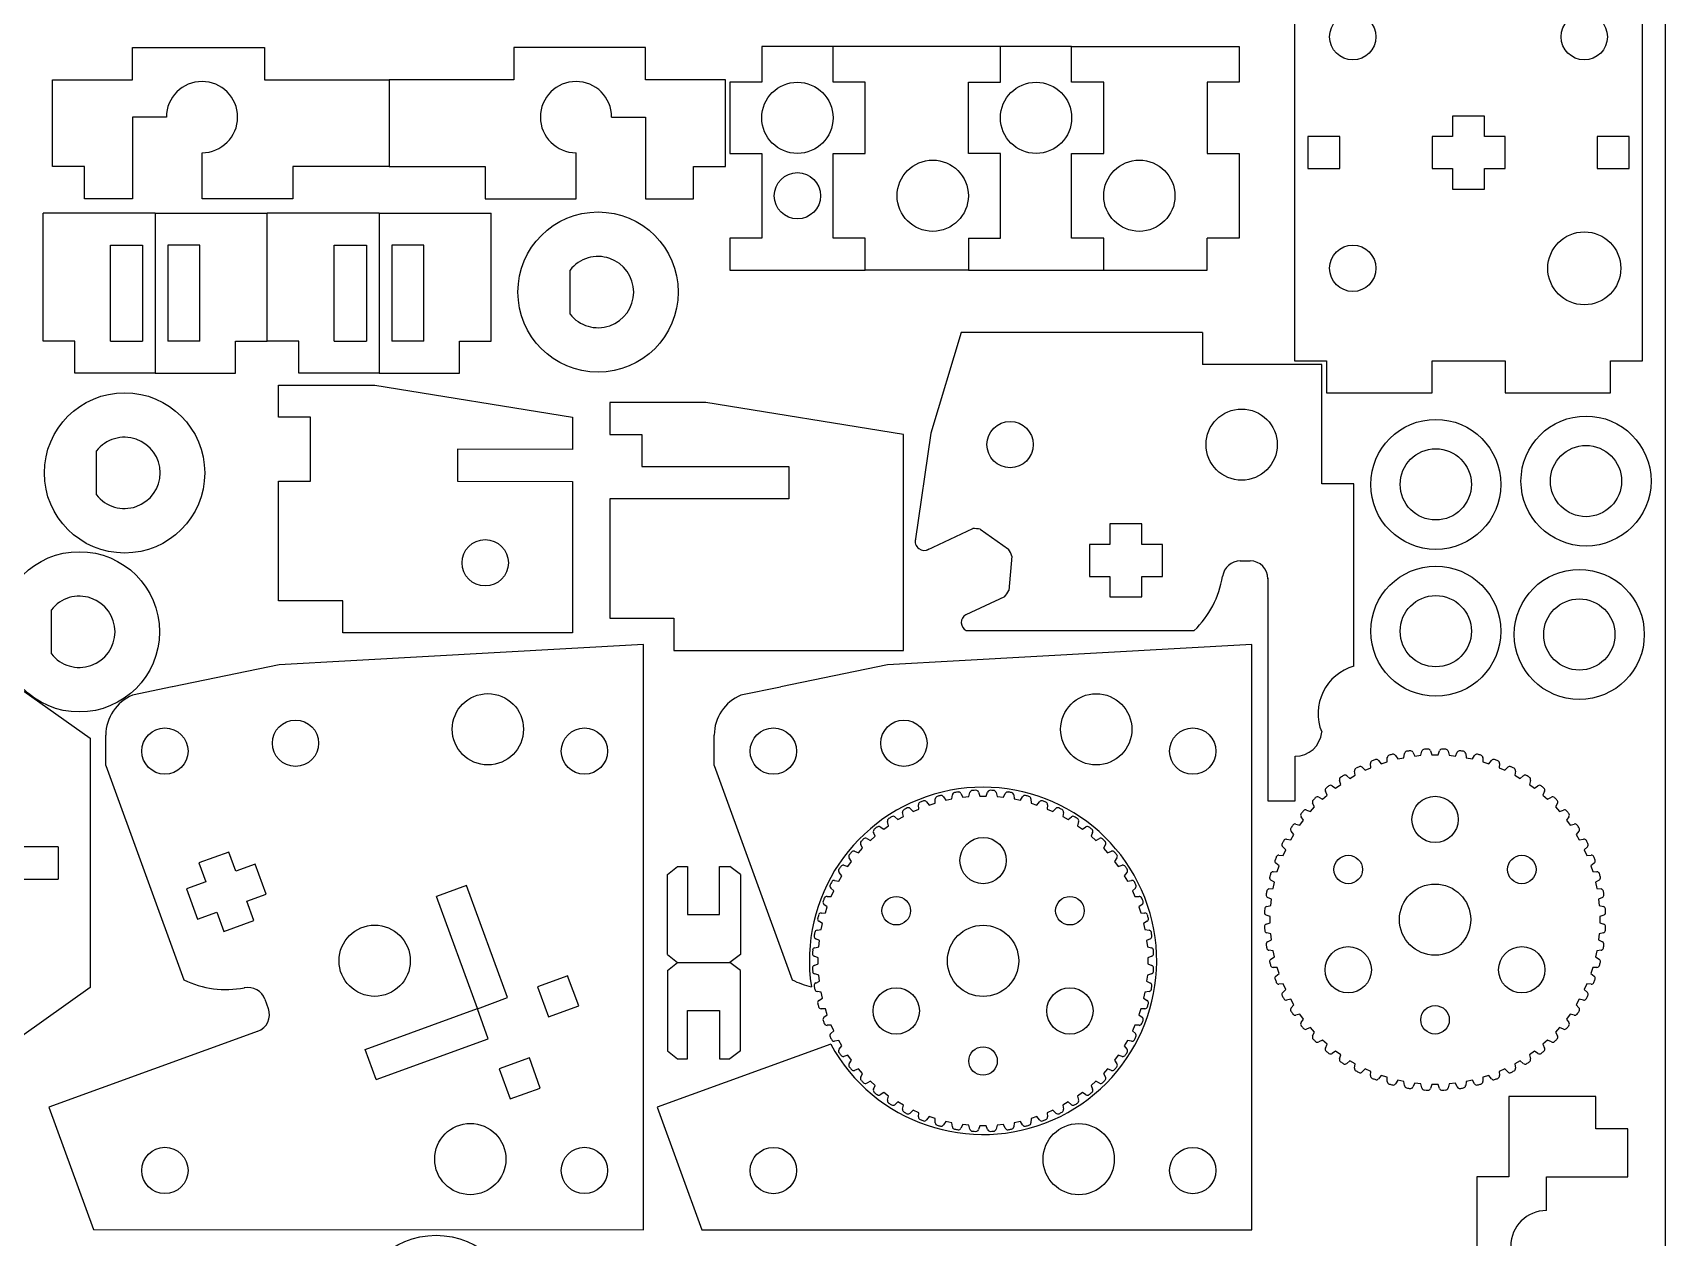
# Model space of a CAD drawing. Extents: x 0 to 9291, y 0 to 595.
# Drawn here: x 236.7 to 420, y 229.1 to 364.3 of the extents above; entities that cross this region are included whole.
import ezdxf

# ---------------------------------------------------------------- set-up
doc = ezdxf.new("R2010")
doc.units = 0
doc.layers.add('FINAL', color=8, linetype='CONTINUOUS')

msp = doc.modelspace()

# ---------------------------------------------------------------- linework, layer by layer
at = {"layer": 'FINAL', "linetype": 'CONTINUOUS'}
for p, q in [((378.35, 372.89), (378.35, 327.49)), ((417.45, 327.49), (417.45, 372.89)), ((247.87, 362.66), (262.67, 362.66)), ((247.87, 359.06), (247.87, 362.66)), ((262.67, 362.66), (262.67, 359.06)), ((305.47, 362.66), (290.67, 362.66)), ((290.67, 362.66), (290.67, 359.06)), ((305.47, 359.06), (305.47, 362.66)), ((326.53, 362.78), (318.53, 362.78)), ((318.53, 362.78), (318.53, 358.78)), ((345.33, 362.78), (326.53, 362.78)), ((326.53, 358.78), (326.53, 362.78)), ((326.53, 358.78), (326.53, 362.78)), ((353.33, 362.78), (345.33, 362.78)), ((345.33, 358.78), (345.33, 362.78)), ((353.33, 362.78), (372.13, 362.78)), ((353.33, 358.78), (353.33, 362.78)), ((353.33, 358.78), (353.33, 362.78)), ((372.13, 362.78), (372.13, 358.78)), ((238.88, 359.06), (247.87, 359.06)), ((238.88, 349.3), (238.88, 359.06)), ((262.67, 359.06), (276.67, 359.06)), ((290.67, 359.06), (276.67, 359.06)), ((276.67, 359.06), (276.67, 349.3)), ((276.67, 359.06), (276.67, 349.3)), ((314.46, 359.06), (305.47, 359.06)), ((314.46, 349.3), (314.46, 359.06)), ((318.53, 358.78), (314.93, 358.78)), ((314.93, 358.78), (314.93, 350.78)), ((330.13, 358.78), (326.53, 358.78)), ((330.13, 358.78), (326.53, 358.78)), ((330.13, 350.78), (330.13, 358.78)), ((341.73, 350.78), (341.73, 358.78)), ((341.73, 358.78), (345.33, 358.78)), ((356.93, 358.78), (353.33, 358.78)), ((356.93, 358.78), (353.33, 358.78)), ((356.93, 350.78), (356.93, 358.78)), ((372.13, 358.78), (368.53, 358.78)), ((368.53, 358.78), (368.53, 350.78)), ((247.87, 354.86), (247.87, 345.7)), ((251.67, 354.86), (247.87, 354.86)), ((301.67, 354.86), (305.47, 354.86)), ((305.47, 354.86), (305.47, 345.7)), ((396.1, 354.98), (396.1, 352.68)), ((399.7, 354.98), (396.1, 354.98)), ((399.7, 352.68), (399.7, 354.98)), ((379.85, 352.68), (379.85, 349.08)), ((383.45, 352.68), (379.85, 352.68)), ((383.45, 349.08), (383.45, 352.68)), ((393.83, 352.68), (393.83, 349.08)), ((396.1, 352.68), (393.83, 352.68)), ((402.03, 352.68), (399.7, 352.68)), ((402.03, 349.08), (402.03, 352.68)), ((415.95, 352.68), (412.35, 352.68)), ((412.35, 352.68), (412.35, 349.08)), ((415.95, 349.08), (415.95, 352.68)), ((255.67, 345.7), (255.67, 350.86)), ((297.67, 345.7), (297.67, 350.86)), ((314.93, 350.78), (318.53, 350.78)), ((318.53, 350.78), (318.53, 341.28)), ((326.53, 341.28), (326.53, 350.78)), ((326.53, 350.78), (330.13, 350.78)), ((345.33, 350.78), (341.73, 350.78)), ((345.33, 341.28), (345.33, 350.78)), ((353.33, 341.28), (353.33, 350.78)), ((353.33, 350.78), (356.93, 350.78)), ((368.53, 350.78), (372.13, 350.78)), ((372.13, 350.78), (372.13, 341.28)), ((242.48, 349.3), (238.88, 349.3)), ((242.48, 345.7), (242.48, 349.3)), ((265.87, 349.3), (265.87, 345.7)), ((276.67, 349.3), (265.87, 349.3)), ((276.67, 349.3), (287.47, 349.3)), ((287.47, 349.3), (287.47, 345.7)), ((310.86, 349.3), (314.46, 349.3)), ((310.86, 345.7), (310.86, 349.3)), ((379.85, 349.08), (383.45, 349.08)), ((393.83, 349.08), (396.1, 349.08)), ((396.1, 349.08), (396.1, 346.78)), ((399.7, 346.78), (399.7, 349.08)), ((399.7, 349.08), (402.03, 349.08)), ((412.35, 349.08), (415.95, 349.08)), ((396.1, 346.78), (399.7, 346.78)), ((247.87, 345.7), (242.48, 345.7)), ((265.87, 345.7), (255.67, 345.7)), ((287.47, 345.7), (297.67, 345.7)), ((305.47, 345.7), (310.86, 345.7)), ((237.83, 329.69), (237.83, 344.08)), ((250.4, 344.08), (237.83, 344.08)), ((250.4, 344.08), (250.4, 326.09)), ((250.4, 344.08), (250.4, 326.09)), ((250.4, 344.08), (262.98, 344.08)), ((262.98, 329.69), (262.98, 344.08)), ((262.98, 329.69), (262.98, 344.08)), ((275.55, 344.08), (262.98, 344.08)), ((275.55, 344.08), (275.55, 326.09)), ((275.55, 344.08), (275.55, 326.09)), ((275.55, 344.08), (288.13, 344.08)), ((288.13, 329.69), (288.13, 344.08)), ((318.53, 341.28), (314.93, 341.28)), ((314.93, 341.28), (314.93, 337.68)), ((330.13, 341.28), (326.53, 341.28)), ((330.13, 337.68), (330.13, 341.28)), ((341.73, 341.28), (341.73, 337.68)), ((341.73, 341.28), (345.33, 341.28)), ((356.93, 341.28), (353.33, 341.28)), ((356.93, 337.68), (356.93, 341.28)), ((372.13, 341.28), (368.53, 341.28)), ((368.53, 337.68), (368.53, 341.28)), ((245.38, 329.69), (245.38, 340.48)), ((245.38, 340.48), (248.98, 340.48)), ((248.98, 340.48), (248.98, 329.69)), ((251.82, 340.48), (251.82, 329.69)), ((255.42, 340.48), (251.82, 340.48)), ((255.42, 329.69), (255.42, 340.48)), ((270.53, 329.69), (270.53, 340.48)), ((270.53, 340.48), (274.13, 340.48)), ((274.13, 340.48), (274.13, 329.69)), ((276.97, 340.48), (276.97, 329.69)), ((280.57, 340.48), (276.97, 340.48)), ((280.57, 329.69), (280.57, 340.48)), ((297, 332.74), (297, 337.67)), ((314.93, 337.68), (330.13, 337.68)), ((341.73, 337.68), (330.13, 337.68)), ((341.73, 337.68), (356.93, 337.68)), ((356.93, 337.68), (368.53, 337.68)), ((340.93, 330.68), (337.52, 319.36)), ((368.02, 330.67), (340.93, 330.68)), ((368.02, 330.67), (368.02, 327.07)), ((241.38, 329.69), (237.83, 329.69)), ((241.38, 326.09), (241.38, 329.69)), ((245.38, 329.69), (248.98, 329.69)), ((255.42, 329.69), (251.82, 329.69)), ((259.42, 329.69), (262.98, 329.69)), ((259.42, 326.09), (259.42, 329.69)), ((266.53, 329.69), (262.98, 329.69)), ((266.53, 326.09), (266.53, 329.69)), ((270.53, 329.69), (274.13, 329.69)), ((280.57, 329.69), (276.97, 329.69)), ((284.57, 329.69), (288.13, 329.69)), ((284.57, 326.09), (284.57, 329.69)), ((381.42, 327.07), (368.02, 327.07)), ((378.35, 327.49), (381.95, 327.49)), ((381.42, 313.68), (381.42, 327.07)), ((381.95, 327.49), (381.95, 323.89)), ((393.83, 327.49), (402.03, 327.49)), ((393.83, 323.89), (393.83, 327.49)), ((402.03, 327.49), (402.03, 323.89)), ((413.85, 327.49), (417.45, 327.49)), ((413.85, 323.89), (413.85, 327.49)), ((250.4, 326.09), (241.38, 326.09)), ((248.98, 326.09), (245.38, 326.09)), ((250.4, 326.09), (259.42, 326.09)), ((251.82, 326.09), (255.42, 326.09)), ((264.27, 324.76), (275.07, 324.76)), ((264.27, 321.16), (264.27, 324.76)), ((275.55, 326.09), (266.53, 326.09)), ((274.13, 326.09), (270.53, 326.09)), ((275.07, 324.76), (297.27, 321.15)), ((275.55, 326.09), (284.57, 326.09)), ((276.97, 326.09), (280.57, 326.09)), ((312.26, 322.81), (301.46, 322.81)), ((301.46, 322.81), (301.46, 319.21)), ((334.46, 319.2), (312.26, 322.81)), ((381.95, 323.89), (393.83, 323.89)), ((402.03, 323.89), (413.85, 323.89)), ((267.87, 321.16), (264.27, 321.16)), ((267.87, 313.96), (267.87, 321.16)), ((297.27, 321.15), (297.27, 317.55)), ((301.46, 319.21), (305.06, 319.21)), ((305.06, 319.21), (305.06, 315.61)), ((334.46, 294.98), (334.46, 319.2)), ((337.52, 319.36), (335.75, 307.25)), ((243.82, 312.45), (243.82, 317.38)), ((284.37, 317.56), (284.37, 313.96)), ((297.27, 317.55), (284.37, 317.56)), ((305.06, 315.61), (321.56, 315.61)), ((321.56, 315.61), (321.56, 312.01)), ((264.27, 313.96), (267.87, 313.96)), ((264.27, 300.53), (264.27, 313.96)), ((284.37, 313.96), (297.27, 313.95)), ((297.27, 313.95), (297.27, 296.93)), ((385.02, 313.68), (381.42, 313.68)), ((385.02, 293.19), (385.02, 313.68)), ((203.66, 313.1), (243.12, 285.1)), ((321.56, 312.01), (301.46, 312.01)), ((301.46, 312.01), (301.46, 298.58)), ((337.13, 306.28), (342.24, 308.65)), ((343.07, 308.58), (346.25, 306.35)), ((361.22, 309.18), (357.62, 309.18)), ((357.62, 309.18), (357.62, 306.88)), ((361.22, 306.88), (361.22, 309.18)), ((355.35, 306.88), (355.35, 303.28)), ((357.62, 306.88), (355.35, 306.88)), ((363.55, 306.88), (361.22, 306.88)), ((363.55, 303.28), (363.55, 306.88)), ((346.62, 305.57), (346.28, 301.7)), ((372.27, 305.02), (373.37, 305.02)), ((355.35, 303.28), (357.62, 303.28)), ((357.62, 303.28), (357.62, 300.98)), ((361.22, 300.98), (361.22, 303.28)), ((361.22, 303.28), (363.55, 303.28)), ((375.37, 303.08), (375.36, 278.08)), ((345.79, 300.99), (341.46, 298.97)), ((357.62, 300.98), (361.22, 300.98)), ((238.75, 294.6), (238.75, 299.53)), ((271.47, 300.53), (264.27, 300.53)), ((271.47, 296.93), (271.47, 300.53)), ((301.46, 298.58), (308.66, 298.58)), ((308.66, 298.58), (308.66, 294.98)), ((341.49, 297.2), (367.1, 297.2)), ((297.27, 296.93), (271.47, 296.93)), ((305.26, 295.65), (272.38, 293.81)), ((305.26, 229.92), (305.26, 295.65)), ((373.58, 295.64), (340.7, 293.8)), ((373.58, 229.91), (373.58, 295.64)), ((264.33, 293.36), (252.34, 290.88)), ((272.38, 293.81), (264.33, 293.36)), ((308.66, 294.98), (334.46, 294.98)), ((340.7, 293.8), (332.65, 293.35)), ((332.65, 293.35), (320.66, 290.87)), ((252.32, 290.87), (247.87, 289.95)), ((320.64, 290.86), (316.19, 289.94)), ((243.12, 285.1), (243.12, 257.1)), ((244.87, 282.04), (244.87, 285.47)), ((313.19, 282.03), (313.19, 285.46)), ((378.42, 278.08), (378.42, 283.08)), ((387.79, 282.61), (388.08, 282.24)), ((388.08, 282.24), (388.75, 282.45)), ((388.75, 282.45), (388.76, 282.93)), ((389.7, 283.18), (389.95, 282.78)), ((389.95, 282.78), (390.63, 282.92)), ((390.63, 282.92), (390.69, 283.39)), ((391.65, 283.54), (391.85, 283.11)), ((391.85, 283.11), (392.55, 283.19)), ((392.55, 283.19), (392.66, 283.64)), ((393.62, 283.7), (393.79, 283.25)), ((393.79, 283.25), (394.48, 283.25)), ((394.48, 283.25), (394.65, 283.7)), ((395.61, 283.64), (395.72, 283.19)), ((395.72, 283.19), (396.42, 283.11)), ((396.42, 283.11), (396.62, 283.54)), ((397.58, 283.39), (397.64, 282.92)), ((397.64, 282.92), (398.33, 282.78)), ((398.33, 282.78), (398.58, 283.18)), ((399.51, 282.93), (399.52, 282.45)), ((399.52, 282.45), (400.19, 282.24)), ((400.19, 282.24), (400.48, 282.61)), ((244.86, 282.05), (253.63, 257.98)), ((313.18, 282.04), (321.95, 257.97)), ((384.22, 280.9), (384.58, 280.6)), ((384.58, 280.6), (385.18, 280.95)), ((385.18, 280.95), (385.1, 281.41)), ((385.96, 281.85), (386.29, 281.51)), ((386.29, 281.51), (386.93, 281.79)), ((386.93, 281.79), (386.89, 282.26)), ((401.38, 282.26), (401.34, 281.79)), ((401.34, 281.79), (401.98, 281.51)), ((401.98, 281.51), (402.31, 281.85)), ((403.17, 281.41), (403.09, 280.95)), ((403.09, 280.95), (403.69, 280.6)), ((403.69, 280.6), (404.05, 280.9)), ((339.87, 278.29), (339.94, 278.76)), ((340.89, 278.91), (341.1, 278.48)), ((341.79, 278.56), (341.91, 279.01)), ((342.87, 279.06), (343.03, 278.62)), ((343.73, 278.62), (343.89, 279.06)), ((344.85, 279.01), (344.97, 278.56)), ((345.66, 278.48), (345.87, 278.91)), ((346.82, 278.76), (346.89, 278.29)), ((381.49, 278.26), (382.01, 278.73)), ((382.01, 278.73), (381.83, 279.17)), ((382.58, 279.78), (382.97, 279.51)), ((382.97, 279.51), (383.54, 279.92)), ((383.54, 279.92), (383.41, 280.38)), ((404.86, 280.38), (404.73, 279.92)), ((404.73, 279.92), (405.3, 279.51)), ((405.3, 279.51), (405.69, 279.78)), ((406.44, 279.17), (406.26, 278.73)), ((406.26, 278.73), (406.78, 278.26)), ((335.21, 277.22), (335.53, 276.88)), ((335.53, 276.88), (336.17, 277.16)), ((336.17, 277.16), (336.14, 277.63)), ((337.04, 277.98), (337.33, 277.61)), ((337.33, 277.61), (337.99, 277.82)), ((337.99, 277.82), (338.01, 278.3)), ((338.94, 278.54), (339.19, 278.14)), ((339.19, 278.14), (339.87, 278.29)), ((341.1, 278.48), (341.79, 278.56)), ((343.03, 278.62), (343.73, 278.62)), ((344.97, 278.56), (345.66, 278.48)), ((346.89, 278.29), (347.57, 278.14)), ((347.57, 278.14), (347.82, 278.54)), ((348.75, 278.3), (348.77, 277.82)), ((348.77, 277.82), (349.43, 277.61)), ((349.43, 277.61), (349.72, 277.98)), ((350.62, 277.63), (350.59, 277.16)), ((350.59, 277.16), (351.23, 276.88)), ((351.23, 276.88), (351.56, 277.22)), ((375.36, 278.08), (378.42, 278.08)), ((379.71, 277.04), (380.15, 276.87)), ((380.15, 276.87), (380.61, 277.39)), ((380.61, 277.39), (380.39, 277.8)), ((381.07, 278.49), (381.49, 278.26)), ((406.78, 278.26), (407.2, 278.49)), ((407.88, 277.8), (407.66, 277.39)), ((407.66, 277.39), (408.12, 276.87)), ((408.12, 276.87), (408.56, 277.04)), ((331.83, 275.15), (332.22, 274.88)), ((332.22, 274.88), (332.78, 275.29)), ((332.78, 275.29), (332.65, 275.75)), ((333.46, 276.27), (333.82, 275.97)), ((333.82, 275.97), (334.43, 276.32)), ((334.43, 276.32), (334.35, 276.78)), ((352.42, 276.78), (352.33, 276.32)), ((352.33, 276.32), (352.94, 275.97)), ((352.94, 275.97), (353.3, 276.27)), ((354.11, 275.75), (353.98, 275.29)), ((353.98, 275.29), (354.54, 274.88)), ((354.54, 274.88), (354.93, 275.15)), ((378.5, 275.47), (378.95, 275.34)), ((378.95, 275.34), (379.37, 275.9)), ((379.37, 275.9), (379.1, 276.3)), ((409.17, 276.3), (408.9, 275.9)), ((408.9, 275.9), (409.32, 275.34)), ((409.32, 275.34), (409.77, 275.47)), ((330.32, 273.86), (330.74, 273.63)), ((330.74, 273.63), (331.25, 274.1)), ((331.25, 274.1), (331.08, 274.54)), ((355.68, 274.54), (355.51, 274.1)), ((355.51, 274.1), (356.03, 273.63)), ((356.03, 273.63), (356.44, 273.86)), ((377.47, 273.78), (377.93, 273.69)), ((377.93, 273.69), (378.28, 274.3)), ((378.28, 274.3), (377.98, 274.66)), ((410.29, 274.66), (409.99, 274.3)), ((409.99, 274.3), (410.34, 273.69)), ((410.34, 273.69), (410.8, 273.78)), ((239.52, 272.9), (221.92, 272.9)), ((239.52, 272.9), (239.52, 269.3)), ((258.7, 272.33), (255.31, 271.1)), ((259.47, 270.2), (258.7, 272.33)), ((328.61, 271.27), (328.35, 271.67)), ((328.95, 272.41), (329.39, 272.24)), ((329.39, 272.24), (329.86, 272.76)), ((329.86, 272.76), (329.64, 273.17)), ((357.12, 273.17), (356.9, 272.76)), ((356.9, 272.76), (357.37, 272.24)), ((357.37, 272.24), (357.81, 272.41)), ((358.41, 271.67), (358.15, 271.27)), ((376.61, 271.98), (377.08, 271.95)), ((377.37, 272.59), (377.03, 272.92)), ((377.08, 271.95), (377.37, 272.59)), ((411.24, 272.92), (410.9, 272.59)), ((410.9, 272.59), (411.19, 271.95)), ((411.19, 271.95), (411.66, 271.98)), ((255.31, 271.1), (256.09, 268.97)), ((261.64, 270.98), (259.47, 270.2)), ((262.87, 267.6), (261.64, 270.98)), ((307.93, 269.81), (309.06, 270.71)), ((307.93, 260.81), (307.93, 269.81)), ((309.06, 270.71), (310.2, 270.71)), ((310.2, 270.71), (310.2, 265.31)), ((313.8, 265.31), (313.8, 270.71)), ((313.8, 270.71), (314.96, 270.71)), ((316.13, 269.81), (314.96, 270.71)), ((316.13, 269.81), (316.13, 260.81)), ((327.18, 269.06), (327.53, 269.67)), ((327.53, 269.67), (327.22, 270.03)), ((327.75, 270.84), (328.2, 270.71)), ((328.2, 270.71), (328.61, 271.27)), ((358.15, 271.27), (358.56, 270.71)), ((358.56, 270.71), (359.01, 270.84)), ((359.54, 270.03), (359.24, 269.67)), ((359.24, 269.67), (359.59, 269.06)), ((375.95, 270.11), (376.42, 270.13)), ((376.64, 270.79), (376.27, 271.08)), ((376.42, 270.13), (376.64, 270.79)), ((412, 271.08), (411.63, 270.79)), ((411.63, 270.79), (411.85, 270.13)), ((411.85, 270.13), (412.32, 270.11)), ((221.92, 269.3), (239.52, 269.3)), ((256.09, 268.97), (253.93, 268.18)), ((253.93, 268.18), (255.16, 264.8)), ((285.39, 268.56), (282.01, 267.33)), ((289.97, 255.98), (285.39, 268.56)), ((326.61, 267.96), (326.27, 268.29)), ((326.33, 267.32), (326.61, 267.96)), ((326.71, 269.15), (327.18, 269.06)), ((359.59, 269.06), (360.05, 269.15)), ((360.49, 268.29), (360.15, 267.96)), ((360.15, 267.96), (360.43, 267.32)), ((375.49, 268.18), (375.96, 268.25)), ((376.1, 268.93), (375.7, 269.18)), ((375.96, 268.25), (376.1, 268.93)), ((412.57, 269.18), (412.17, 268.93)), ((412.17, 268.93), (412.31, 268.25)), ((412.31, 268.25), (412.78, 268.18)), ((260.71, 266.81), (262.87, 267.6)), ((261.5, 264.63), (260.71, 266.81)), ((286.59, 254.75), (282.01, 267.33)), ((316.13, 267.11), (316.13, 263.51)), ((325.88, 266.16), (325.51, 266.45)), ((325.67, 265.5), (325.88, 266.16)), ((325.86, 267.35), (326.33, 267.32)), ((360.43, 267.32), (360.9, 267.35)), ((361.25, 266.45), (360.88, 266.16)), ((360.88, 266.16), (361.09, 265.5)), ((375.23, 266.22), (375.69, 266.33)), ((375.76, 267.02), (375.34, 267.23)), ((375.69, 266.33), (375.76, 267.02)), ((412.93, 267.23), (412.51, 267.02)), ((412.51, 267.02), (412.58, 266.33)), ((412.58, 266.33), (413.04, 266.22)), ((255.16, 264.8), (257.32, 265.58)), ((257.32, 265.58), (258.12, 263.39)), ((258.12, 263.39), (261.5, 264.63)), ((310.2, 265.31), (313.8, 265.31)), ((325.35, 264.3), (324.95, 264.55)), ((325.2, 265.48), (325.67, 265.5)), ((325.2, 263.62), (325.35, 264.3)), ((361.09, 265.5), (361.56, 265.48)), ((361.81, 264.55), (361.41, 264.3)), ((361.41, 264.3), (361.56, 263.62)), ((375.62, 265.09), (375.18, 265.25)), ((375.18, 264.23), (375.62, 264.39)), ((375.62, 264.39), (375.62, 265.09)), ((413.09, 265.25), (412.65, 265.09)), ((412.65, 265.09), (412.65, 264.39)), ((412.65, 264.39), (413.09, 264.23)), ((325.01, 262.39), (324.59, 262.6)), ((324.74, 263.55), (325.2, 263.62)), ((324.94, 261.7), (325.01, 262.39)), ((361.56, 263.62), (362.03, 263.55)), ((362.18, 262.6), (361.75, 262.39)), ((361.75, 262.39), (361.83, 261.7)), ((375.69, 263.15), (375.23, 263.27)), ((375.34, 262.25), (375.76, 262.46)), ((375.76, 262.46), (375.69, 263.15)), ((412.58, 263.15), (412.51, 262.46)), ((412.51, 262.46), (412.93, 262.25)), ((413.04, 263.27), (412.58, 263.15)), ((307.93, 260.81), (309.06, 259.91)), ((316.13, 260.81), (314.96, 259.91)), ((324.87, 260.46), (324.43, 260.62)), ((324.48, 261.59), (324.94, 261.7)), ((324.87, 259.76), (324.87, 260.46)), ((361.83, 261.7), (362.28, 261.59)), ((362.33, 260.62), (361.89, 260.46)), ((361.89, 260.46), (361.89, 259.76)), ((375.96, 261.24), (375.49, 261.3)), ((375.7, 260.3), (376.1, 260.55)), ((376.1, 260.55), (375.96, 261.24)), ((412.31, 261.24), (412.17, 260.55)), ((412.17, 260.55), (412.57, 260.3)), ((412.78, 261.3), (412.31, 261.24)), ((307.93, 259.01), (309.06, 259.91)), ((307.93, 259.01), (307.93, 250.02)), ((309.06, 259.91), (314.96, 259.91)), ((309.06, 259.91), (314.96, 259.91)), ((316.13, 259.01), (314.96, 259.91)), ((316.13, 250.02), (316.13, 259.01)), ((324.43, 259.6), (324.87, 259.76)), ((324.94, 258.52), (324.48, 258.64)), ((325.01, 257.83), (324.94, 258.52)), ((361.83, 258.52), (361.75, 257.83)), ((362.28, 258.64), (361.83, 258.52)), ((361.89, 259.76), (362.33, 259.6)), ((376.42, 259.35), (375.95, 259.37)), ((376.27, 258.4), (376.64, 258.69)), ((376.64, 258.69), (376.42, 259.35)), ((411.85, 259.35), (411.63, 258.69)), ((411.63, 258.69), (412, 258.4)), ((412.32, 259.37), (411.85, 259.35)), ((243.12, 257.1), (203.62, 229.1)), ((296.74, 258.44), (293.35, 257.21)), ((293.35, 257.21), (294.58, 253.83)), ((297.97, 255.06), (296.73, 258.44)), ((324.59, 257.62), (325.01, 257.83)), ((361.75, 257.83), (362.18, 257.62)), ((377.08, 257.53), (376.61, 257.5)), ((377.03, 256.57), (377.37, 256.89)), ((377.37, 256.89), (377.08, 257.53)), ((411.19, 257.53), (410.9, 256.89)), ((410.9, 256.89), (411.24, 256.57)), ((411.66, 257.5), (411.19, 257.53)), ((262.74, 255.79), (263.11, 254.77)), ((286.59, 254.74), (289.97, 255.98)), ((294.58, 253.83), (297.97, 255.06)), ((316.13, 252.72), (316.13, 256.32)), ((325.2, 256.6), (324.74, 256.67)), ((324.95, 255.67), (325.35, 255.92)), ((325.35, 255.92), (325.2, 256.6)), ((361.56, 256.6), (361.41, 255.92)), ((361.41, 255.92), (361.81, 255.67)), ((362.03, 256.67), (361.56, 256.6)), ((377.93, 255.79), (377.47, 255.71)), ((378.28, 255.18), (377.93, 255.79)), ((377.98, 254.82), (378.28, 255.18)), ((410.34, 255.79), (409.99, 255.18)), ((409.99, 255.18), (410.29, 254.82)), ((410.8, 255.71), (410.34, 255.79)), ((274.01, 250.16), (286.59, 254.75)), ((287.82, 251.36), (286.59, 254.74)), ((310.2, 254.52), (313.8, 254.52)), ((310.2, 249.12), (310.2, 254.52)), ((313.8, 254.52), (313.8, 249.12)), ((325.67, 254.72), (325.2, 254.74)), ((325.51, 253.77), (325.88, 254.06)), ((325.88, 254.06), (325.67, 254.72)), ((361.09, 254.72), (360.88, 254.06)), ((360.88, 254.06), (361.25, 253.77)), ((361.56, 254.74), (361.09, 254.72)), ((378.95, 254.14), (378.5, 254.01)), ((379.37, 253.58), (378.95, 254.14)), ((379.1, 253.19), (379.37, 253.58)), ((409.32, 254.14), (408.9, 253.58)), ((408.9, 253.58), (409.17, 253.19)), ((409.77, 254.01), (409.32, 254.14)), ((261.97, 252.22), (238.48, 243.68)), ((275.24, 246.78), (287.82, 251.36)), ((326.33, 252.9), (325.86, 252.87)), ((326.27, 251.94), (326.61, 252.26)), ((326.61, 252.26), (326.33, 252.9)), ((360.43, 252.9), (360.15, 252.26)), ((360.15, 252.26), (360.49, 251.94)), ((360.9, 252.87), (360.43, 252.9)), ((380.15, 252.62), (379.71, 252.44)), ((380.61, 252.1), (380.15, 252.62)), ((380.39, 251.68), (380.61, 252.1)), ((381.49, 251.22), (381.07, 251)), ((382.01, 250.75), (381.49, 251.22)), ((406.78, 251.22), (406.26, 250.75)), ((407.2, 251), (406.78, 251.22)), ((408.12, 252.62), (407.66, 252.1)), ((407.66, 252.1), (407.88, 251.68)), ((408.56, 252.44), (408.12, 252.62)), ((275.24, 246.78), (274.01, 250.16)), ((326.27, 250.75), (306.8, 243.67)), ((307.93, 250.02), (309.06, 249.12)), ((316.13, 250.02), (314.96, 249.12)), ((327.18, 251.16), (326.71, 251.08)), ((327.53, 250.55), (327.18, 251.16)), ((327.22, 250.19), (327.53, 250.55)), ((328.2, 249.51), (327.75, 249.38)), ((328.61, 248.95), (328.2, 249.51)), ((358.56, 249.51), (358.15, 248.95)), ((359.01, 249.38), (358.56, 249.51)), ((359.59, 251.16), (359.24, 250.55)), ((359.24, 250.55), (359.54, 250.19)), ((360.05, 251.08), (359.59, 251.16)), ((381.83, 250.32), (382.01, 250.75)), ((382.97, 249.97), (382.58, 249.71)), ((383.54, 249.56), (382.97, 249.97)), ((383.41, 249.11), (383.54, 249.56)), ((405.3, 249.97), (404.73, 249.56)), ((404.73, 249.56), (404.86, 249.11)), ((405.69, 249.71), (405.3, 249.97)), ((406.26, 250.75), (406.44, 250.32)), ((292.43, 249.21), (289.05, 247.98)), ((289.05, 247.98), (290.28, 244.6)), ((293.66, 245.83), (292.43, 249.21)), ((309.06, 249.12), (310.2, 249.12)), ((313.8, 249.12), (314.96, 249.12)), ((328.35, 248.56), (328.61, 248.95)), ((329.39, 247.99), (328.95, 247.81)), ((329.86, 247.47), (329.39, 247.99)), ((357.37, 247.99), (356.9, 247.47)), ((357.81, 247.81), (357.37, 247.99)), ((358.15, 248.95), (358.41, 248.56)), ((384.58, 248.89), (384.22, 248.58)), ((385.18, 248.54), (384.58, 248.89)), ((385.1, 248.07), (385.18, 248.54)), ((386.29, 247.97), (385.96, 247.64)), ((386.93, 247.69), (386.29, 247.97)), ((386.89, 247.22), (386.93, 247.69)), ((401.98, 247.97), (401.34, 247.69)), ((401.34, 247.69), (401.38, 247.22)), ((402.31, 247.64), (401.98, 247.97)), ((403.69, 248.89), (403.09, 248.54)), ((403.09, 248.54), (403.17, 248.07)), ((404.05, 248.58), (403.69, 248.89)), ((290.28, 244.6), (293.66, 245.83)), ((329.64, 247.05), (329.86, 247.47)), ((330.74, 246.59), (330.32, 246.37)), ((331.25, 246.12), (330.74, 246.59)), ((331.08, 245.69), (331.25, 246.12)), ((356.03, 246.59), (355.51, 246.12)), ((355.51, 246.12), (355.68, 245.69)), ((356.44, 246.37), (356.03, 246.59)), ((356.9, 247.47), (357.12, 247.05)), ((388.08, 247.25), (387.79, 246.87)), ((388.75, 247.03), (388.08, 247.25)), ((388.76, 246.56), (388.75, 247.03)), ((389.95, 246.71), (389.7, 246.31)), ((390.63, 246.56), (389.95, 246.71)), ((390.69, 246.1), (390.63, 246.56)), ((391.85, 246.37), (391.65, 245.95)), ((392.55, 246.3), (391.85, 246.37)), ((392.66, 245.84), (392.55, 246.3)), ((393.79, 246.23), (393.62, 245.79)), ((394.48, 246.23), (393.79, 246.23)), ((394.65, 245.79), (394.48, 246.23)), ((395.72, 246.3), (395.61, 245.84)), ((396.42, 246.37), (395.72, 246.3)), ((396.62, 245.95), (396.42, 246.37)), ((397.64, 246.56), (397.58, 246.1)), ((398.33, 246.71), (397.64, 246.56)), ((398.58, 246.31), (398.33, 246.71)), ((399.52, 247.03), (399.51, 246.56)), ((400.19, 247.25), (399.52, 247.03)), ((400.48, 246.87), (400.19, 247.25)), ((332.22, 245.34), (331.83, 245.08)), ((332.78, 244.93), (332.22, 245.34)), ((332.65, 244.48), (332.78, 244.93)), ((333.82, 244.26), (333.46, 243.95)), ((334.43, 243.91), (333.82, 244.26)), ((334.35, 243.44), (334.43, 243.91)), ((352.94, 244.26), (352.33, 243.91)), ((352.33, 243.91), (352.42, 243.44)), ((353.3, 243.95), (352.94, 244.26)), ((354.54, 245.34), (353.98, 244.93)), ((353.98, 244.93), (354.11, 244.48)), ((354.93, 245.08), (354.54, 245.34)), ((402.44, 244.86), (402.44, 235.87)), ((412.2, 244.86), (402.44, 244.86)), ((412.2, 241.26), (412.2, 244.86)), ((238.48, 243.68), (243.48, 229.93)), ((306.8, 243.67), (311.8, 229.92)), ((335.53, 243.34), (335.21, 243)), ((336.17, 243.06), (335.53, 243.34)), ((336.14, 242.59), (336.17, 243.06)), ((337.33, 242.62), (337.04, 242.24)), ((337.99, 242.4), (337.33, 242.62)), ((338.01, 241.93), (337.99, 242.4)), ((339.19, 242.08), (338.94, 241.68)), ((339.87, 241.93), (339.19, 242.08)), ((347.57, 242.08), (346.89, 241.93)), ((347.82, 241.68), (347.57, 242.08)), ((348.77, 242.4), (348.75, 241.93)), ((349.43, 242.62), (348.77, 242.4)), ((349.72, 242.24), (349.43, 242.62)), ((351.23, 243.34), (350.59, 243.06)), ((350.59, 243.06), (350.62, 242.59)), ((351.56, 243), (351.23, 243.34)), ((339.94, 241.47), (339.87, 241.93)), ((341.1, 241.74), (340.89, 241.32)), ((341.79, 241.67), (341.1, 241.74)), ((341.91, 241.21), (341.79, 241.67)), ((343.03, 241.6), (342.87, 241.16)), ((343.73, 241.6), (343.03, 241.6)), ((343.89, 241.16), (343.73, 241.6)), ((344.97, 241.67), (344.85, 241.21)), ((345.66, 241.74), (344.97, 241.67)), ((345.87, 241.32), (345.66, 241.74)), ((346.89, 241.93), (346.82, 241.47)), ((415.8, 241.26), (412.2, 241.26)), ((415.8, 235.87), (415.8, 241.26)), ((402.44, 235.87), (398.84, 235.87)), ((398.84, 235.87), (398.84, 221.07)), ((406.64, 235.87), (415.8, 235.87)), ((406.64, 232.07), (406.64, 235.87)), ((243.48, 229.93), (305.26, 229.92)), ((311.8, 229.92), (373.58, 229.91))]:
    msp.add_line(p, q, dxfattribs=at)
at = {"layer": 'FINAL'}
msp.add_lwpolyline([(0, 0), (420, 0), (420, 595), (0, 595)], close=True, dxfattribs=at)
at = {"layer": 'FINAL', "linetype": 'CONTINUOUS'}
for centre, radius in [((384.9, 363.88), 2.6), ((410.9, 363.88), 2.6), ((322.53, 354.78), 4), ((349.33, 354.78), 4), ((322.53, 346.03), 2.6), ((337.73, 346.03), 4), ((360.93, 346.03), 4), ((410.9, 337.88), 4.1), ((384.9, 337.88), 2.6), ((372.42, 318.08), 4), ((346.42, 318.08), 2.6), ((287.47, 304.81), 2.6), ((287.77, 286.12), 4), ((356.09, 286.11), 4), ((251.51, 283.67), 2.6), ((266.17, 284.55), 2.6), ((298.61, 283.67), 2.6), ((319.83, 283.66), 2.6), ((334.49, 284.54), 2.6), ((366.93, 283.66), 2.6), ((394.14, 276), 2.6), ((343.38, 271.37), 2.6), ((384.39, 270.37), 1.6), ((403.88, 270.37), 1.6), ((394.14, 264.74), 4), ((333.63, 265.74), 1.6), ((353.13, 265.74), 1.6), ((275.06, 260.12), 4), ((343.38, 260.11), 4), ((384.39, 259.11), 2.6), ((403.88, 259.11), 2.6), ((333.63, 254.48), 2.6), ((353.13, 254.48), 2.6), ((394.14, 253.49), 1.6), ((343.38, 248.86), 1.6), ((285.8, 237.85), 4), ((354.12, 237.84), 4), ((251.51, 236.57), 2.6), ((298.61, 236.57), 2.6), ((319.83, 236.56), 2.6), ((366.93, 236.56), 2.6)]:
    msp.add_circle(centre, radius, dxfattribs=at)
at = {"layer": 'FINAL'}
for centre, radius in [((300.15, 335.21), 9), ((246.97, 314.91), 9), ((394.22, 313.62), 7.3), ((411.09, 313.99), 7.3), ((394.22, 313.62), 4), ((411.09, 313.99), 4), ((241.9, 297.06), 9), ((394.22, 297.13), 7.3), ((410.34, 296.76), 7.3), ((394.22, 297.13), 4), ((410.34, 296.76), 4), ((281.95, 220.29), 9)]:
    msp.add_circle(centre, radius, dxfattribs=at)
at = {"layer": 'FINAL', "linetype": 'CONTINUOUS'}
for centre, radius, start, end in [((255.67, 354.86), 4, 270, 180), ((297.67, 354.86), 4, 0, 270), ((300.15, 335.21), 4, 218.0475, 141.9525), ((246.97, 314.91), 4, 218.0475, 141.9525), ((342.24, 304), 4.65, 79.6899, 90.2453), ((336.77, 307.23), 1.02, 164.6132, 302.8281), ((342.24, 304), 4.65, 19.6654, 30.3101), ((372.27, 303.02), 2, 90, 172.6317), ((373.37, 303.02), 2, 0, 90), ((359.42, 305.08), 11, 314.294, 350.601), ((241.9, 297.06), 4, 218.0475, 141.9525), ((342.24, 304), 4.65, 319.7059, 330.3347), ((341.94, 298.1), 1, 118.6658, 243.8972), ((386.5, 287.89), 5.5, 105.6165, 202.16), ((249.73, 285.46), 4.86, 112.4073, 179.8985), ((318.05, 285.45), 4.86, 112.4073, 179.8985), ((378.42, 286.08), 3, 270, 354.6865), ((387.2, 282.29), 0.305, 111.5791, 184), ((394.14, 264.74), 19.17, 110.4209, 111.5791), ((387.55, 282.42), 0.305, 38, 110.4209), ((389.07, 282.91), 0.305, 105.5791, 178), ((394.14, 264.74), 19.17, 104.4209, 105.5791), ((389.44, 283.01), 0.305, 32, 104.4209), ((391, 283.34), 0.305, 99.5791, 172), ((394.14, 264.74), 19.17, 98.4209, 99.5791), ((391.37, 283.4), 0.305, 26, 98.4209), ((392.96, 283.57), 0.305, 93.5791, 166), ((394.14, 264.74), 19.17, 92.4209, 93.5791), ((393.34, 283.59), 0.305, 20, 92.4209), ((394.93, 283.59), 0.305, 87.5791, 160), ((394.14, 264.74), 19.17, 86.4209, 87.5791), ((395.31, 283.57), 0.305, 14, 86.4209), ((396.9, 283.4), 0.305, 81.5791, 154), ((394.14, 264.74), 19.17, 80.4209, 81.5791), ((397.27, 283.34), 0.305, 8, 80.4209), ((398.83, 283.01), 0.305, 75.5791, 148), ((394.14, 264.74), 19.17, 74.4209, 75.5791), ((399.2, 282.91), 0.305, 2, 74.4209), ((400.72, 282.42), 0.305, 69.5791, 142), ((394.14, 264.74), 19.17, 68.4209, 69.5791), ((401.07, 282.29), 0.305, 356, 68.4209), ((383.7, 280.46), 0.305, 123.5791, 196), ((394.14, 264.74), 19.17, 122.4209, 123.5791), ((384.02, 280.67), 0.305, 50, 122.4209), ((385.4, 281.46), 0.305, 117.5791, 190), ((394.14, 264.74), 19.17, 116.4209, 117.5791), ((385.74, 281.64), 0.305, 44, 116.4209), ((402.53, 281.64), 0.305, 63.5791, 136), ((394.14, 264.74), 19.17, 62.4209, 63.5791), ((402.87, 281.46), 0.305, 350, 62.4209), ((404.25, 280.67), 0.305, 57.5791, 130), ((394.14, 264.74), 19.17, 56.4209, 57.5791), ((404.57, 280.46), 0.305, 344, 56.4209), ((343.38, 260.11), 19.5, 208.6831, 188.597), ((340.24, 278.71), 0.305, 99.5791, 172), ((343.38, 260.11), 19.17, 98.4209, 99.5791), ((340.62, 278.77), 0.305, 26, 98.4209), ((342.2, 278.94), 0.305, 93.5791, 166), ((343.38, 260.11), 19.17, 92.4209, 93.5791), ((342.58, 278.96), 0.305, 20, 92.4209), ((344.18, 278.96), 0.305, 87.5791, 160), ((343.38, 260.11), 19.17, 86.4209, 87.5791), ((344.56, 278.94), 0.305, 14, 86.4209), ((346.14, 278.77), 0.305, 81.5791, 154), ((343.38, 260.11), 19.17, 80.4209, 81.5791), ((346.52, 278.71), 0.305, 8, 80.4209), ((382.11, 279.28), 0.305, 129.5791, 202), ((394.14, 264.74), 19.17, 128.4209, 129.5791), ((382.41, 279.52), 0.305, 56, 128.4209), ((405.86, 279.52), 0.305, 51.5791, 124), ((394.14, 264.74), 19.17, 50.4209, 51.5791), ((406.16, 279.28), 0.305, 338, 50.4209), ((334.65, 276.83), 0.305, 117.5791, 190), ((343.38, 260.11), 19.17, 116.4209, 117.5791), ((334.99, 277.01), 0.305, 44, 116.4209), ((336.44, 277.66), 0.305, 111.5791, 184), ((343.38, 260.11), 19.17, 110.4209, 111.5791), ((336.8, 277.79), 0.305, 38, 110.4209), ((338.31, 278.28), 0.305, 105.5791, 178), ((343.38, 260.11), 19.17, 104.4209, 105.5791), ((338.68, 278.38), 0.305, 32, 104.4209), ((348.08, 278.38), 0.305, 75.5791, 148), ((343.38, 260.11), 19.17, 74.4209, 75.5791), ((348.45, 278.28), 0.305, 2, 74.4209), ((349.96, 277.79), 0.305, 69.5791, 142), ((343.38, 260.11), 19.17, 68.4209, 69.5791), ((350.32, 277.66), 0.305, 356, 68.4209), ((351.78, 277.01), 0.305, 63.5791, 136), ((343.38, 260.11), 19.17, 62.4209, 63.5791), ((352.12, 276.83), 0.305, 350, 62.4209), ((394.14, 264.74), 19.17, 140.4209, 141.5791), ((379.59, 276.76), 0.305, 68, 140.4209), ((380.66, 277.95), 0.305, 135.5791, 208), ((394.14, 264.74), 19.17, 134.4209, 135.5791), ((380.93, 278.22), 0.305, 62, 134.4209), ((407.34, 278.22), 0.305, 45.5791, 118), ((394.14, 264.74), 19.17, 44.4209, 45.5791), ((407.61, 277.95), 0.305, 332, 44.4209), ((408.68, 276.76), 0.305, 39.5791, 112), ((394.14, 264.74), 19.17, 38.4209, 39.5791), ((343.38, 260.11), 19.17, 128.4209, 129.5791), ((331.66, 274.89), 0.305, 56, 128.4209), ((332.95, 275.83), 0.305, 123.5791, 196), ((343.38, 260.11), 19.17, 122.4209, 123.5791), ((333.27, 276.04), 0.305, 50, 122.4209), ((353.5, 276.04), 0.305, 57.5791, 130), ((343.38, 260.11), 19.17, 56.4209, 57.5791), ((353.82, 275.83), 0.305, 344, 56.4209), ((355.11, 274.89), 0.305, 51.5791, 124), ((343.38, 260.11), 19.17, 50.4209, 51.5791), ((394.14, 264.74), 19.17, 146.4209, 147.5791), ((378.42, 275.18), 0.305, 74, 146.4209), ((379.35, 276.47), 0.305, 141.5791, 214), ((408.92, 276.47), 0.305, 326, 38.4209), ((409.85, 275.18), 0.305, 33.5791, 106), ((394.14, 264.74), 19.17, 32.4209, 33.5791), ((329.91, 273.32), 0.305, 135.5791, 208), ((343.38, 260.11), 19.17, 134.4209, 135.5791), ((330.18, 273.59), 0.305, 62, 134.4209), ((331.36, 274.65), 0.305, 129.5791, 202), ((355.4, 274.65), 0.305, 338, 50.4209), ((356.59, 273.59), 0.305, 45.5791, 118), ((343.38, 260.11), 19.17, 44.4209, 45.5791), ((356.86, 273.32), 0.305, 332, 44.4209), ((377.24, 273.14), 0.305, 153.5791, 226), ((394.14, 264.74), 19.17, 152.4209, 153.5791), ((377.41, 273.48), 0.305, 80, 152.4209), ((378.21, 274.86), 0.305, 147.5791, 220), ((410.06, 274.86), 0.305, 320, 32.4209), ((410.86, 273.48), 0.305, 27.5791, 100), ((394.14, 264.74), 19.17, 26.4209, 27.5791), ((411.03, 273.14), 0.305, 314, 26.4209), ((328.6, 271.84), 0.305, 141.5791, 214), ((343.38, 260.11), 19.17, 140.4209, 141.5791), ((328.84, 272.13), 0.305, 68, 140.4209), ((357.92, 272.13), 0.305, 39.5791, 112), ((343.38, 260.11), 19.17, 38.4209, 39.5791), ((358.16, 271.84), 0.305, 326, 38.4209), ((376.45, 271.32), 0.305, 159.5791, 232), ((394.14, 264.74), 19.17, 158.4209, 159.5791), ((376.59, 271.68), 0.305, 86, 158.4209), ((411.68, 271.68), 0.305, 21.5791, 94), ((394.14, 264.74), 19.17, 20.4209, 21.5791), ((411.82, 271.32), 0.305, 308, 20.4209), ((327.46, 270.23), 0.305, 147.5791, 220), ((343.38, 260.11), 19.17, 146.4209, 147.5791), ((327.66, 270.55), 0.305, 74, 146.4209), ((359.1, 270.55), 0.305, 33.5791, 106), ((343.38, 260.11), 19.17, 32.4209, 33.5791), ((359.31, 270.23), 0.305, 320, 32.4209), ((394.14, 264.74), 19.17, 164.4209, 165.5791), ((375.96, 269.81), 0.305, 92, 164.4209), ((412.31, 269.81), 0.305, 15.5791, 88), ((394.14, 264.74), 19.17, 14.4209, 15.5791), ((326.49, 268.51), 0.305, 153.5791, 226), ((343.38, 260.11), 19.17, 152.4209, 153.5791), ((326.66, 268.85), 0.305, 80, 152.4209), ((360.1, 268.85), 0.305, 27.5791, 100), ((343.38, 260.11), 19.17, 26.4209, 27.5791), ((360.28, 268.51), 0.305, 314, 26.4209), ((394.14, 264.74), 19.17, 170.4209, 171.5791), ((375.53, 267.88), 0.305, 98, 170.4209), ((375.86, 269.44), 0.305, 165.5791, 238), ((412.41, 269.44), 0.305, 302, 14.4209), ((412.74, 267.88), 0.305, 9.5791, 82), ((394.14, 264.74), 19.17, 8.4209, 9.5791), ((325.7, 266.69), 0.305, 159.5791, 232), ((343.38, 260.11), 19.17, 158.4209, 159.5791), ((325.84, 267.05), 0.305, 86, 158.4209), ((360.92, 267.05), 0.305, 21.5791, 94), ((343.38, 260.11), 19.17, 20.4209, 21.5791), ((361.06, 266.69), 0.305, 308, 20.4209), ((394.14, 264.74), 19.17, 176.4209, 177.5791), ((375.31, 265.92), 0.305, 104, 176.4209), ((375.47, 267.5), 0.305, 171.5791, 244), ((412.8, 267.5), 0.305, 296, 8.4209), ((412.96, 265.92), 0.305, 3.5791, 76), ((394.14, 264.74), 19.17, 2.4209, 3.5791), ((325.11, 264.81), 0.305, 165.5791, 238), ((343.38, 260.11), 19.17, 164.4209, 165.5791), ((325.21, 265.18), 0.305, 92, 164.4209), ((361.55, 265.18), 0.305, 15.5791, 88), ((361.65, 264.81), 0.305, 302, 14.4209), ((343.38, 260.11), 19.17, 14.4209, 15.5791), ((375.29, 265.54), 0.305, 177.5791, 250), ((375.29, 263.95), 0.305, 110, 182.4209), ((412.98, 265.54), 0.305, 290, 2.4209), ((412.98, 263.95), 0.305, 357.5791, 70), ((324.72, 262.87), 0.305, 171.5791, 244), ((343.38, 260.11), 19.17, 170.4209, 171.5791), ((324.78, 263.25), 0.305, 98, 170.4209), ((361.98, 263.25), 0.305, 9.5791, 82), ((362.04, 262.87), 0.305, 296, 8.4209), ((343.38, 260.11), 19.17, 8.4209, 9.5791), ((394.14, 264.74), 19.17, 182.4209, 183.5791), ((375.31, 263.56), 0.305, 183.5791, 256), ((375.47, 261.98), 0.305, 116, 188.4209), ((412.8, 261.98), 0.305, 351.5791, 64), ((412.96, 263.56), 0.305, 284, 356.4209), ((394.14, 264.74), 19.17, 356.4209, 357.5791), ((343.38, 260.11), 19.17, 176.4209, 177.5791), ((324.53, 260.91), 0.305, 177.5791, 250), ((324.55, 261.29), 0.305, 104, 176.4209), ((362.21, 261.29), 0.305, 3.5791, 76), ((362.23, 260.91), 0.305, 290, 2.4209), ((343.38, 260.11), 19.17, 2.4209, 3.5791), ((394.14, 264.74), 19.17, 188.4209, 189.5791), ((375.53, 261.6), 0.305, 189.5791, 262), ((412.74, 261.6), 0.305, 278, 350.4209), ((394.14, 264.74), 19.17, 350.4209, 351.5791), ((324.53, 259.31), 0.305, 110, 182.4209), ((343.38, 260.11), 19.17, 182.4209, 183.5791), ((324.55, 258.93), 0.305, 183.5791, 256), ((362.21, 258.93), 0.305, 284, 356.4209), ((362.23, 259.31), 0.305, 357.5791, 70), ((343.38, 260.11), 19.17, 356.4209, 357.5791), ((375.86, 260.04), 0.305, 122, 194.4209), ((394.14, 264.74), 19.17, 194.4209, 195.5791), ((375.96, 259.68), 0.305, 195.5791, 268), ((412.31, 259.68), 0.305, 272, 344.4209), ((412.41, 260.04), 0.305, 345.5791, 58), ((394.14, 264.74), 19.17, 344.4209, 345.5791), ((258.4, 267.89), 11, 244.294, 280.601), ((260.86, 255.11), 2, 20, 102.6317), ((326.72, 267.88), 11, 244.294, 256.2377), ((324.72, 257.35), 0.305, 116, 188.4209), ((343.38, 260.11), 19.17, 188.4209, 189.5791), ((324.78, 256.97), 0.305, 189.5791, 262), ((361.98, 256.97), 0.305, 278, 350.4209), ((362.04, 257.35), 0.305, 351.5791, 64), ((343.38, 260.11), 19.17, 350.4209, 351.5791), ((376.45, 258.16), 0.305, 128, 200.4209), ((394.14, 264.74), 19.17, 200.4209, 201.5791), ((376.59, 257.8), 0.305, 201.5791, 274), ((411.68, 257.8), 0.305, 266, 338.4209), ((394.14, 264.74), 19.17, 338.4209, 339.5791), ((411.82, 258.16), 0.305, 339.5791, 52), ((325.11, 255.41), 0.305, 122, 194.4209), ((343.38, 260.11), 19.17, 194.4209, 195.5791), ((325.21, 255.04), 0.305, 195.5791, 268), ((361.55, 255.04), 0.305, 272, 344.4209), ((361.65, 255.41), 0.305, 345.5791, 58), ((343.38, 260.11), 19.17, 344.4209, 345.5791), ((377.24, 256.35), 0.305, 134, 206.4209), ((394.14, 264.74), 19.17, 206.4209, 207.5791), ((377.41, 256.01), 0.305, 207.5791, 280), ((410.86, 256.01), 0.305, 260, 332.4209), ((394.14, 264.74), 19.17, 332.4209, 333.5791), ((411.03, 256.35), 0.305, 333.5791, 46), ((261.24, 254.08), 2, 290, 20), ((325.7, 253.53), 0.305, 128, 200.4209), ((343.38, 260.11), 19.17, 200.4209, 201.5791), ((325.84, 253.17), 0.305, 201.5791, 274), ((360.92, 253.17), 0.305, 266, 338.4209), ((343.38, 260.11), 19.17, 338.4209, 339.5791), ((361.06, 253.53), 0.305, 339.5791, 52), ((378.21, 254.63), 0.305, 140, 212.4209), ((394.14, 264.74), 19.17, 212.4209, 213.5791), ((378.42, 254.31), 0.305, 213.5791, 286), ((379.35, 253.02), 0.305, 146, 218.4209), ((408.92, 253.02), 0.305, 321.5791, 34), ((409.85, 254.31), 0.305, 254, 326.4209), ((394.14, 264.74), 19.17, 326.4209, 327.5791), ((410.06, 254.63), 0.305, 327.5791, 40), ((326.49, 251.72), 0.305, 134, 206.4209), ((343.38, 260.11), 19.17, 206.4209, 207.5791), ((326.66, 251.38), 0.305, 207.5791, 280), ((360.1, 251.38), 0.305, 260, 332.4209), ((343.38, 260.11), 19.17, 332.4209, 333.5791), ((360.28, 251.72), 0.305, 333.5791, 46), ((394.14, 264.74), 19.17, 218.4209, 219.5791), ((379.59, 252.72), 0.305, 219.5791, 292), ((380.66, 251.54), 0.305, 152, 224.4209), ((394.14, 264.74), 19.17, 224.4209, 225.5791), ((394.14, 264.74), 19.17, 314.4209, 315.5791), ((407.61, 251.54), 0.305, 315.5791, 28), ((408.68, 252.72), 0.305, 248, 320.4209), ((394.14, 264.74), 19.17, 320.4209, 321.5791), ((327.46, 250), 0.305, 140, 212.4209), ((343.38, 260.11), 19.17, 212.4209, 213.5791), ((327.66, 249.68), 0.305, 213.5791, 286), ((359.1, 249.68), 0.305, 254, 326.4209), ((343.38, 260.11), 19.17, 326.4209, 327.5791), ((359.31, 250), 0.305, 327.5791, 40), ((380.93, 251.27), 0.305, 225.5791, 298), ((382.11, 250.2), 0.305, 158, 230.4209), ((394.14, 264.74), 19.17, 230.4209, 231.5791), ((382.41, 249.96), 0.305, 231.5791, 304), ((405.86, 249.96), 0.305, 236, 308.4209), ((394.14, 264.74), 19.17, 308.4209, 309.5791), ((406.16, 250.2), 0.305, 309.5791, 22), ((407.34, 251.27), 0.305, 242, 314.4209), ((328.6, 248.39), 0.305, 146, 218.4209), ((343.38, 260.11), 19.17, 218.4209, 219.5791), ((328.84, 248.09), 0.305, 219.5791, 292), ((357.92, 248.09), 0.305, 248, 320.4209), ((343.38, 260.11), 19.17, 320.4209, 321.5791), ((358.16, 248.39), 0.305, 321.5791, 34), ((383.7, 249.02), 0.305, 164, 236.4209), ((394.14, 264.74), 19.17, 236.4209, 237.5791), ((384.02, 248.82), 0.305, 237.5791, 310), ((385.4, 248.02), 0.305, 170, 242.4209), ((394.14, 264.74), 19.17, 242.4209, 243.5791), ((385.74, 247.85), 0.305, 243.5791, 316), ((402.53, 247.85), 0.305, 224, 296.4209), ((394.14, 264.74), 19.17, 296.4209, 297.5791), ((402.87, 248.02), 0.305, 297.5791, 10), ((404.25, 248.82), 0.305, 230, 302.4209), ((394.14, 264.74), 19.17, 302.4209, 303.5791), ((404.57, 249.02), 0.305, 303.5791, 16), ((329.91, 246.91), 0.305, 152, 224.4209), ((343.38, 260.11), 19.17, 224.4209, 225.5791), ((330.18, 246.64), 0.305, 225.5791, 298), ((356.59, 246.64), 0.305, 242, 314.4209), ((343.38, 260.11), 19.17, 314.4209, 315.5791), ((356.86, 246.91), 0.305, 315.5791, 28), ((387.2, 247.2), 0.305, 176, 248.4209), ((394.14, 264.74), 19.17, 248.4209, 249.5791), ((387.55, 247.06), 0.305, 249.5791, 322), ((389.07, 246.57), 0.305, 182, 254.4209), ((394.14, 264.74), 19.17, 254.4209, 255.5791), ((389.44, 246.47), 0.305, 255.5791, 328), ((391, 246.14), 0.305, 188, 260.4209), ((394.14, 264.74), 19.17, 260.4209, 261.5791), ((391.37, 246.08), 0.305, 261.5791, 334), ((392.96, 245.91), 0.305, 194, 266.4209), ((393.34, 245.89), 0.305, 267.5791, 340), ((394.93, 245.89), 0.305, 200, 272.4209), ((395.31, 245.91), 0.305, 273.5791, 346), ((396.9, 246.08), 0.305, 206, 278.4209), ((394.14, 264.74), 19.17, 278.4209, 279.5791), ((397.27, 246.14), 0.305, 279.5791, 352), ((398.83, 246.47), 0.305, 212, 284.4209), ((394.14, 264.74), 19.17, 284.4209, 285.5791), ((399.2, 246.57), 0.305, 285.5791, 358), ((400.72, 247.06), 0.305, 218, 290.4209), ((394.14, 264.74), 19.17, 290.4209, 291.5791), ((401.07, 247.2), 0.305, 291.5791, 4), ((331.36, 245.57), 0.305, 158, 230.4209), ((343.38, 260.11), 19.17, 230.4209, 231.5791), ((331.66, 245.33), 0.305, 231.5791, 304), ((332.95, 244.39), 0.305, 164, 236.4209), ((343.38, 260.11), 19.17, 236.4209, 237.5791), ((333.27, 244.19), 0.305, 237.5791, 310), ((353.5, 244.19), 0.305, 230, 302.4209), ((343.38, 260.11), 19.17, 302.4209, 303.5791), ((353.82, 244.39), 0.305, 303.5791, 16), ((355.11, 245.33), 0.305, 236, 308.4209), ((343.38, 260.11), 19.17, 308.4209, 309.5791), ((355.4, 245.57), 0.305, 309.5791, 22), ((394.14, 264.74), 19.17, 266.4209, 267.5791), ((394.14, 264.74), 19.17, 272.4209, 273.5791), ((334.65, 243.39), 0.305, 170, 242.4209), ((343.38, 260.11), 19.17, 242.4209, 243.5791), ((334.99, 243.22), 0.305, 243.5791, 316), ((336.44, 242.57), 0.305, 176, 248.4209), ((343.38, 260.11), 19.17, 248.4209, 249.5791), ((336.8, 242.43), 0.305, 249.5791, 322), ((349.96, 242.43), 0.305, 218, 290.4209), ((343.38, 260.11), 19.17, 290.4209, 291.5791), ((350.32, 242.57), 0.305, 291.5791, 4), ((351.78, 243.22), 0.305, 224, 296.4209), ((343.38, 260.11), 19.17, 296.4209, 297.5791), ((352.12, 243.39), 0.305, 297.5791, 10), ((338.31, 241.94), 0.305, 182, 254.4209), ((343.38, 260.11), 19.17, 254.4209, 255.5791), ((338.68, 241.84), 0.305, 255.5791, 328), ((340.24, 241.51), 0.305, 188, 260.4209), ((343.38, 260.11), 19.17, 260.4209, 261.5791), ((340.62, 241.45), 0.305, 261.5791, 334), ((342.2, 241.28), 0.305, 194, 266.4209), ((343.38, 260.11), 19.17, 266.4209, 267.5791), ((342.58, 241.26), 0.305, 267.5791, 340), ((344.18, 241.26), 0.305, 200, 272.4209), ((343.38, 260.11), 19.17, 272.4209, 273.5791), ((344.56, 241.28), 0.305, 273.5791, 346), ((346.14, 241.45), 0.305, 206, 278.4209), ((343.38, 260.11), 19.17, 278.4209, 279.5791), ((346.52, 241.51), 0.305, 279.5791, 352), ((348.08, 241.84), 0.305, 212, 284.4209), ((343.38, 260.11), 19.17, 284.4209, 285.5791), ((348.45, 241.94), 0.305, 285.5791, 358), ((406.64, 228.07), 4, 90, 0)]:
    msp.add_arc(centre, radius, start, end, dxfattribs=at)

doc.saveas('drawing.dxf')
